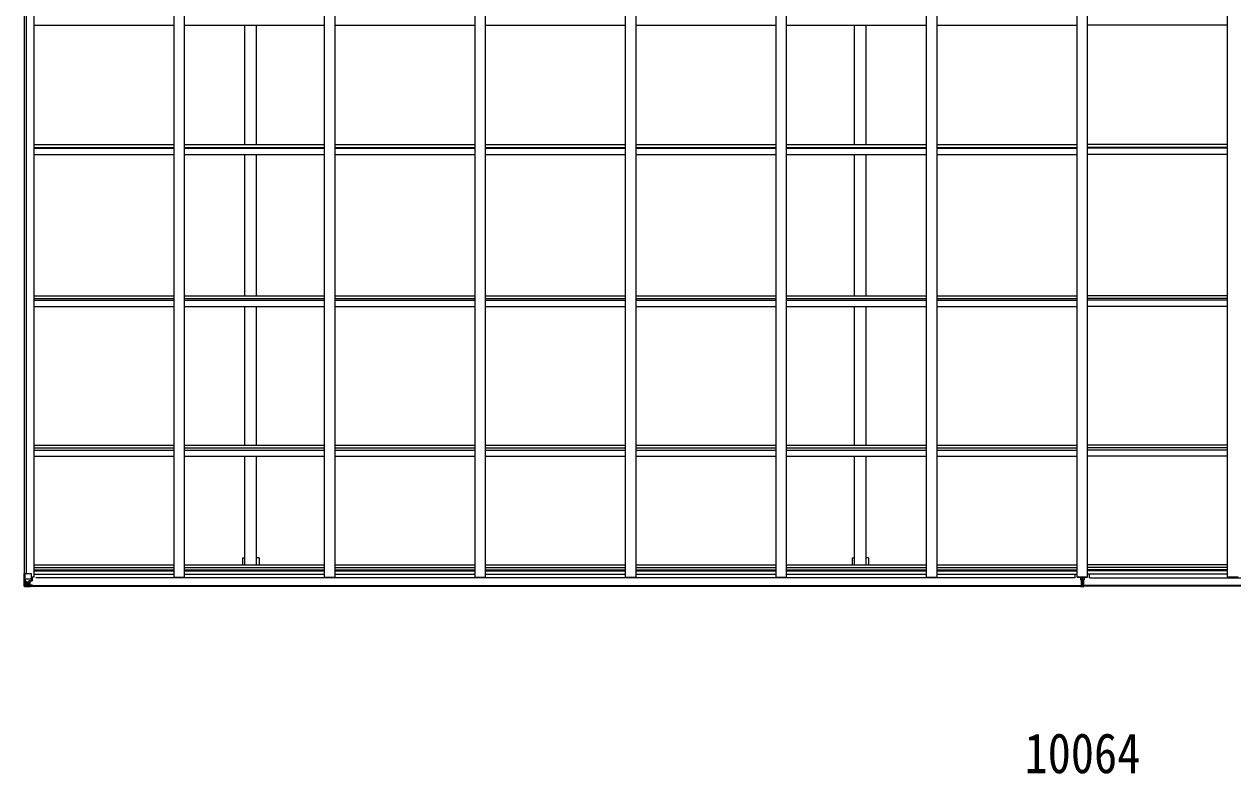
# Model space of a CAD drawing. Units: millimetres at full size, sheet at 1:40; details may follow other scales. Extents: x -11181 to 11305, y -7804 to 7716.
# Drawn here: x -535 to 5215, y 675 to 4240 of the extents above; entities that cross this region are included whole.
import ezdxf
from ezdxf.enums import TextEntityAlignment as Align

# ---------------------------------------------------------------- set-up
doc = ezdxf.new("R2010")
doc.units = ezdxf.units.MM
doc.header["$LTSCALE"] = 40
for name, color, linetype, lineweight in [('0-1_本体', 4, 'Continuous', 9), ('0-2_部品', 7, 'Continuous', 9), ('0-A_寸法', 6, 'Continuous', 9)]:
    doc.layers.add(name, color=color, linetype=linetype, lineweight=lineweight)
doc.styles.add('ＭＳ ゴシック', font='')
doc.styles.get('ＭＳ ゴシック').set_extended_font_data('MS Gothic')

msp = doc.modelspace()

# ---------------------------------------------------------------- linework, layer by layer
at = {"layer": '0-1_本体'}
for p, q in [((-487.74, 1609.48), (-487.74, 6916.5)), ((178.26, 1609.48), (178.26, 6916.5)), ((228.26, 1609.48), (228.26, 6916.5)), ((894.26, 1609.48), (894.26, 6916.5)), ((944.26, 1609.48), (944.26, 6916.5)), ((1610.26, 1609.48), (1610.26, 6916.5)), ((1660.26, 1609.48), (1660.26, 6916.5)), ((2326.26, 1609.48), (2326.26, 6916.5)), ((2376.26, 1609.48), (2376.26, 6916.5)), ((3042.26, 1609.48), (3042.26, 6916.5)), ((3092.26, 1609.48), (3092.26, 6916.5)), ((3758.26, 1609.48), (3758.26, 6916.5)), ((3808.26, 1609.48), (3808.26, 6916.5)), ((4474.26, 1609.48), (4474.26, 6916.5)), ((4524.26, 1609.48), (4524.26, 6916.5)), ((5190.26, 1609.48), (5190.26, 6916.5)), ((-532.74, 1627.94), (-532.74, 6898.04)), ((-522.92, 1627.94), (-522.92, 6898.04)), ((-487.74, 4234.99), (178.26, 4234.99)), ((228.26, 4234.99), (894.26, 4234.99)), ((515.76, 3667.47), (515.76, 4234.99)), ((570.76, 3667.47), (570.76, 4234.99)), ((944.26, 4234.99), (1610.26, 4234.99)), ((1660.26, 4234.99), (2326.26, 4234.99)), ((2376.26, 4234.99), (3042.26, 4234.99)), ((3092.26, 4234.99), (3758.26, 4234.99)), ((3415.76, 3667.47), (3415.76, 4234.99)), ((3470.76, 3667.47), (3470.76, 4234.99)), ((3808.26, 4234.99), (4474.26, 4234.99)), ((5190.26, 4234.99), (4524.26, 4234.99)), ((-487.74, 3667.47), (178.26, 3667.47)), ((-487.74, 3654.45), (178.26, 3654.45)), ((-487.74, 3650.58), (178.26, 3650.58)), ((228.26, 3667.47), (894.26, 3667.47)), ((228.26, 3654.45), (894.26, 3654.45)), ((228.26, 3650.58), (894.26, 3650.58)), ((944.26, 3667.47), (1610.26, 3667.47)), ((944.26, 3654.45), (1610.26, 3654.45)), ((944.26, 3650.58), (1610.26, 3650.58)), ((1660.26, 3667.47), (2326.26, 3667.47)), ((1660.26, 3654.45), (2326.26, 3654.45)), ((1660.26, 3650.58), (2326.26, 3650.58)), ((2376.26, 3667.47), (3042.26, 3667.47)), ((2376.26, 3654.45), (3042.26, 3654.45)), ((2376.26, 3650.58), (3042.26, 3650.58)), ((3092.26, 3667.47), (3758.26, 3667.47)), ((3092.26, 3654.45), (3758.26, 3654.45)), ((3092.26, 3650.58), (3758.26, 3650.58)), ((3808.26, 3667.47), (4474.26, 3667.47)), ((3808.26, 3654.45), (4474.26, 3654.45)), ((3808.26, 3650.58), (4474.26, 3650.58)), ((5190.26, 3667.47), (4524.26, 3667.47)), ((5190.26, 3654.45), (4524.26, 3654.45)), ((5190.26, 3650.58), (4524.26, 3650.58)), ((-487.74, 3620.7), (178.26, 3620.7)), ((228.26, 3620.7), (894.26, 3620.7)), ((515.76, 2948.17), (515.76, 3620.7)), ((570.76, 2948.17), (570.76, 3620.7)), ((944.26, 3620.7), (1610.26, 3620.7)), ((1660.26, 3620.7), (2326.26, 3620.7)), ((2376.26, 3620.7), (3042.26, 3620.7)), ((3092.26, 3620.7), (3758.26, 3620.7)), ((3415.76, 2948.17), (3415.76, 3620.7)), ((3470.76, 2948.17), (3470.76, 3620.7)), ((3808.26, 3620.7), (4474.26, 3620.7)), ((5190.26, 3620.7), (4524.26, 3620.7)), ((-487.76, 2935.25), (178.24, 2935.25)), ((-487.74, 2948.17), (178.26, 2948.17)), ((228.24, 2935.25), (894.24, 2935.25)), ((228.26, 2948.17), (894.26, 2948.17)), ((944.24, 2935.25), (1610.24, 2935.25)), ((944.26, 2948.17), (1610.26, 2948.17)), ((1660.24, 2935.25), (2326.24, 2935.25)), ((1660.26, 2948.17), (2326.26, 2948.17)), ((2376.24, 2935.25), (3042.24, 2935.25)), ((2376.26, 2948.17), (3042.26, 2948.17)), ((3092.24, 2935.25), (3758.24, 2935.25)), ((3092.26, 2948.17), (3758.26, 2948.17)), ((3808.24, 2935.25), (4474.24, 2935.25)), ((3808.26, 2948.17), (4474.26, 2948.17)), ((5190.26, 2948.17), (4524.26, 2948.17)), ((5190.28, 2935.25), (4524.28, 2935.25)), ((-487.74, 2926.93), (178.26, 2926.93)), ((-487.74, 2897.66), (178.26, 2897.66)), ((228.26, 2926.93), (894.26, 2926.93)), ((228.26, 2897.66), (894.26, 2897.66)), ((515.76, 2237.4), (515.76, 2897.66)), ((570.76, 2237.4), (570.76, 2897.66)), ((944.26, 2926.93), (1610.26, 2926.93)), ((944.26, 2897.66), (1610.26, 2897.66)), ((1660.26, 2926.93), (2326.26, 2926.93)), ((1660.26, 2897.66), (2326.26, 2897.66)), ((2376.26, 2926.93), (3042.26, 2926.93)), ((2376.26, 2897.66), (3042.26, 2897.66)), ((3092.26, 2926.93), (3758.26, 2926.93)), ((3092.26, 2897.66), (3758.26, 2897.66)), ((3415.76, 2237.4), (3415.76, 2897.66)), ((3470.76, 2237.4), (3470.76, 2897.66)), ((3808.26, 2926.93), (4474.26, 2926.93)), ((3808.26, 2897.66), (4474.26, 2897.66)), ((5190.26, 2926.93), (4524.26, 2926.93)), ((5190.26, 2897.66), (4524.26, 2897.66)), ((-487.74, 2237.4), (178.26, 2237.4)), ((-487.74, 2224.56), (178.26, 2224.56)), ((-487.74, 2214.4), (178.26, 2214.4)), ((-487.74, 2185.44), (178.26, 2185.44)), ((228.26, 2237.4), (894.26, 2237.4)), ((228.26, 2224.56), (894.26, 2224.56)), ((228.26, 2214.4), (894.26, 2214.4)), ((228.26, 2185.44), (894.26, 2185.44)), ((515.76, 1668.34), (515.76, 2185.44)), ((570.76, 1668.34), (570.76, 2185.44)), ((944.26, 2237.4), (1610.26, 2237.4)), ((944.26, 2224.56), (1610.26, 2224.56)), ((944.26, 2214.4), (1610.26, 2214.4)), ((944.26, 2185.44), (1610.26, 2185.44)), ((1660.26, 2237.4), (2326.26, 2237.4)), ((1660.26, 2224.56), (2326.26, 2224.56)), ((1660.26, 2214.4), (2326.26, 2214.4)), ((1660.26, 2185.44), (2326.26, 2185.44)), ((2376.26, 2237.4), (3042.26, 2237.4)), ((2376.26, 2224.56), (3042.26, 2224.56)), ((2376.26, 2214.4), (3042.26, 2214.4)), ((2376.26, 2185.44), (3042.26, 2185.44)), ((3092.26, 2237.4), (3758.26, 2237.4)), ((3092.26, 2224.56), (3758.26, 2224.56)), ((3092.26, 2214.4), (3758.26, 2214.4)), ((3092.26, 2185.44), (3758.26, 2185.44)), ((3415.76, 1668.34), (3415.76, 2185.44)), ((3470.76, 1668.34), (3470.76, 2185.44)), ((3808.26, 2237.4), (4474.26, 2237.4)), ((3808.26, 2224.56), (4474.26, 2224.56)), ((3808.26, 2214.4), (4474.26, 2214.4)), ((3808.26, 2185.44), (4474.26, 2185.44)), ((5190.26, 2237.4), (4524.26, 2237.4)), ((5190.26, 2224.56), (4524.26, 2224.56)), ((5190.26, 2214.4), (4524.26, 2214.4)), ((5190.26, 2185.44), (4524.26, 2185.44)), ((-487.74, 1668.34), (178.26, 1668.34)), ((228.26, 1668.34), (894.26, 1668.34)), ((503.76, 1701.17), (515.76, 1701.17)), ((503.76, 1701.17), (503.76, 1668.34)), ((582.76, 1701.17), (570.76, 1701.17)), ((582.76, 1701.17), (582.76, 1668.34)), ((944.26, 1668.34), (1610.26, 1668.34)), ((1660.26, 1668.34), (2326.26, 1668.34)), ((2376.26, 1668.34), (3042.26, 1668.34)), ((3092.26, 1668.34), (3758.26, 1668.34)), ((3403.76, 1701.17), (3415.76, 1701.17)), ((3403.76, 1701.17), (3403.76, 1668.34)), ((3482.76, 1701.17), (3470.76, 1701.17)), ((3482.76, 1701.17), (3482.76, 1668.34)), ((3808.26, 1668.34), (4474.26, 1668.34)), ((5190.26, 1668.34), (4524.26, 1668.34)), ((-487.74, 1655.51), (178.26, 1655.51)), ((-487.74, 1644.17), (178.26, 1644.17)), ((-487.74, 1640.38), (178.26, 1640.38)), ((-487.74, 1624.43), (178.26, 1624.43)), ((228.26, 1655.51), (894.26, 1655.51)), ((228.26, 1644.17), (894.26, 1644.17)), ((228.26, 1640.38), (894.26, 1640.38)), ((228.26, 1624.43), (894.26, 1624.43)), ((944.26, 1655.51), (1610.26, 1655.51)), ((944.26, 1644.17), (1610.26, 1644.17)), ((944.26, 1640.38), (1610.26, 1640.38)), ((944.26, 1624.43), (1610.26, 1624.43)), ((1660.26, 1655.51), (2326.26, 1655.51)), ((1660.26, 1644.17), (2326.26, 1644.17)), ((1660.26, 1640.38), (2326.26, 1640.38)), ((1660.26, 1624.43), (2326.26, 1624.43)), ((2376.26, 1655.51), (3042.26, 1655.51)), ((2376.26, 1644.17), (3042.26, 1644.17)), ((2376.26, 1640.38), (3042.26, 1640.38)), ((2376.26, 1624.43), (3042.26, 1624.43)), ((3092.26, 1655.51), (3758.26, 1655.51)), ((3092.26, 1644.17), (3758.26, 1644.17)), ((3092.26, 1640.38), (3758.26, 1640.38)), ((3092.26, 1624.43), (3758.26, 1624.43)), ((3808.26, 1655.51), (4474.26, 1655.51)), ((3808.26, 1644.17), (4474.26, 1644.17)), ((3808.26, 1640.38), (4474.26, 1640.38)), ((3808.26, 1624.43), (4474.26, 1624.43)), ((4465.26, 1606.15), (4465.26, 1624.43)), ((5190.26, 1655.51), (4524.26, 1655.51)), ((5190.26, 1644.17), (4524.26, 1644.17)), ((5190.26, 1640.38), (4524.26, 1640.38)), ((5190.26, 1624.43), (4524.26, 1624.43)), ((4533.26, 1606.15), (4533.26, 1624.43)), ((-511.24, 1569.6), (4492.76, 1569.6)), ((-511.24, 1567.17), (4492.76, 1567.17)), ((-487.74, 1609.48), (-500.74, 1609.48)), ((4465.26, 1606.15), (-478.74, 1606.15)), ((178.26, 1609.48), (228.26, 1609.48)), ((894.26, 1609.48), (944.26, 1609.48)), ((1610.26, 1609.48), (1660.26, 1609.48)), ((2326.26, 1609.48), (2376.26, 1609.48)), ((3042.26, 1609.48), (3092.26, 1609.48)), ((3758.26, 1609.48), (3808.26, 1609.48)), ((4474.26, 1609.48), (4524.26, 1609.48)), ((4524.26, 1609.48), (4474.26, 1609.48)), ((9509.76, 1569.6), (4505.76, 1569.6)), ((9509.76, 1567.17), (4505.76, 1567.17)), ((4533.26, 1606.15), (9477.26, 1606.15)), ((5240.26, 1609.48), (5190.26, 1609.48))]:
    msp.add_line(p, q, dxfattribs=at)
at = {"layer": '0-2_部品'}
for p, q in [((-531.9, 1627.94), (-501.74, 1627.94)), ((-531.9, 1627.94), (-531.9, 1567.36)), ((-500.74, 1626.94), (-500.74, 1593.84)), ((-534.74, 1567.23), (-534.74, 1567.27)), ((-533.8, 1566.27), (-533.8, 1566.24)), ((-533.8, 1566.23), (-533.8, 1566.23)), ((-524.83, 1565.85), (-532.76, 1566.32)), ((-531.9, 1567.29), (-531.9, 1567.36)), ((-531.35, 1601.06), (-524.74, 1601.27)), ((-531.35, 1601.06), (-527.21, 1588.98)), ((-527.93, 1570.73), (-530.66, 1567.06)), ((-524.74, 1587.74), (-527.07, 1587.71)), ((-527.07, 1587.71), (-527.07, 1574.24)), ((-527.07, 1574.24), (-524.74, 1574.18)), ((-524.74, 1601.27), (-500.74, 1601.27)), ((-524.74, 1587.74), (-512.74, 1587.74)), ((-524.74, 1587.74), (-524.74, 1587.74)), ((-524.74, 1574.18), (-512.74, 1574.18)), ((-512.74, 1565.06), (-524.74, 1565.84)), ((-519.26, 1581.38), (-519.26, 1582.34)), ((-513.74, 1574.18), (-512.74, 1574.18)), ((-512.74, 1591.04), (-512.74, 1564.94)), ((-511.24, 1587.74), (-512.74, 1587.74)), ((-511.24, 1574.18), (-512.74, 1574.18)), ((-511.24, 1570.65), (-512.74, 1570.65)), ((-512.74, 1565.83), (-506.24, 1565.43)), ((-506.24, 1564.54), (-512.74, 1564.94)), ((-501.57, 1593.59), (-511.91, 1591.93)), ((-511.91, 1591.3), (-501.57, 1592.95)), ((-511.91, 1591.93), (-511.91, 1591.3)), ((-507.24, 1584.14), (-511.24, 1584.14)), ((-507.24, 1575.94), (-511.24, 1575.94)), ((-510.74, 1571.01), (-511.24, 1571.01)), ((-506.24, 1566.35), (-511.24, 1566.44)), ((-511.13, 1572.31), (-507.24, 1572.31)), ((-510.75, 1572.1), (-510.75, 1571.94)), ((-510.75, 1571.94), (-510.74, 1571.94)), ((-500.74, 1571.85), (-510.74, 1571.94)), ((-510.74, 1569.98), (-510.74, 1571.94)), ((-502.74, 1570.01), (-510.74, 1570.01)), ((-502.74, 1569.98), (-510.74, 1569.98)), ((-507.24, 1592.04), (-507.24, 1572.08)), ((-506.24, 1566.35), (-506.24, 1567.17)), ((-506.24, 1565.94), (-506.24, 1566.35)), ((-506.24, 1565.94), (-506.24, 1565.43)), ((-506.24, 1565.43), (-506.24, 1564.54)), ((-501.57, 1592.95), (-501.57, 1593.59)), ((-501.29, 1593.03), (-497.24, 1593.06)), ((-501.24, 1566.74), (-501.24, 1567.17)), ((-500.94, 1566.74), (-501.24, 1566.74)), ((-500.94, 1566.74), (-499.25, 1567.17)), ((-496.24, 1604.94), (-500.74, 1604.94)), ((-500.74, 1571.85), (-500.74, 1570.24)), ((-500.74, 1570.24), (-495.74, 1570.24)), ((-497.24, 1594.8), (-496.24, 1594.79)), ((-496.24, 1593.07), (-497.24, 1593.06)), ((-496.24, 1609.48), (-496.24, 1593.07)), ((-495.74, 1569.6), (-495.74, 1570.24)), ((-495.74, 1570.24), (-494.74, 1570.24)), ((-494.74, 1571.92), (-494.74, 1571.81)), ((-494.74, 1570.24), (-494.74, 1571.81)), ((-494.74, 1570.24), (-494.74, 1569.6)), ((4490.76, 1609.48), (4490.76, 1598.59)), ((4490.76, 1598.09), (4497.76, 1598.15)), ((4490.76, 1596.71), (4497.76, 1596.65)), ((4492.76, 1570.15), (4492.76, 1568.65)), ((4497.76, 1568.35), (4492.76, 1568.65)), ((4492.76, 1568.65), (4492.76, 1565.65)), ((4492.76, 1565.65), (4497.6, 1565.35)), ((4493.76, 1596.69), (4493.76, 1584.82)), ((4493.76, 1584.82), (4497.76, 1584.85)), ((4493.76, 1584.82), (4493.76, 1576.58)), ((4493.76, 1576.58), (4497.76, 1576.65)), ((4493.76, 1576.58), (4493.76, 1572.98)), ((4493.76, 1572.98), (4497.76, 1573.05)), ((4493.76, 1572.98), (4493.76, 1571.15)), ((4493.76, 1571.15), (4497.76, 1571.15)), ((4497.6, 1565.35), (4499.26, 1565.25)), ((4497.76, 1605.65), (4497.76, 1609.48)), ((4497.76, 1605.65), (4500.76, 1605.65)), ((4497.76, 1605.65), (4497.76, 1598.58)), ((4497.76, 1598.58), (4500.76, 1598.58)), ((4497.76, 1598.58), (4497.76, 1588.94)), ((4497.76, 1588.94), (4500.76, 1588.94)), ((4497.76, 1588.94), (4497.76, 1581.87)), ((4497.76, 1581.87), (4500.76, 1581.87)), ((4497.76, 1571.15), (4497.76, 1581.87)), ((4497.76, 1571.15), (4497.76, 1568.35)), ((4499.26, 1568.26), (4497.76, 1568.35)), ((4505.76, 1568.66), (4499.26, 1568.26)), ((4499.26, 1565.25), (4499.26, 1568.26)), ((4500.76, 1605.65), (4500.76, 1609.48)), ((4500.76, 1605.65), (4500.76, 1598.58)), ((4500.76, 1598.58), (4500.76, 1588.94)), ((4507.76, 1597.21), (4500.76, 1597.15)), ((4500.76, 1588.94), (4500.76, 1581.87)), ((4500.76, 1571.15), (4500.76, 1581.87)), ((4500.76, 1573.05), (4504.76, 1573.05)), ((4500.76, 1571.15), (4504.76, 1571.15)), ((4504.76, 1596.69), (4504.76, 1584.85)), ((4504.76, 1573.05), (4504.76, 1571.15)), ((4505.76, 1570.15), (4505.76, 1568.66)), ((4507.76, 1609.48), (4507.76, 1598.59)), ((4507.76, 1598.09), (4507.76, 1597.21))]:
    msp.add_line(p, q, dxfattribs=at)
for points in [[(-534.74, 1567.27), (-534.74, 1627.94), (-531.9, 1627.94)], [(-533.8, 1566.23), (-524.74, 1565.68), (-512.74, 1564.94)], [(-521.18, 1580.42), (-522.14, 1580.42), (-522.14, 1579.46), (-521.18, 1579.46)], [(-519.26, 1582.34), (-520.22, 1582.34), (-520.22, 1581.38)], [(-520.22, 1578.5), (-520.22, 1577.54), (-519.26, 1577.54), (-519.26, 1578.5)], [(-518.3, 1579.46), (-517.34, 1579.46), (-517.34, 1580.42), (-518.3, 1580.42)], [(-506.24, 1565.94), (-511.24, 1565.94), (-511.24, 1591.41)], [(-495.74, 1571.97), (-510.74, 1572.1), (-510.75, 1572.1)], [(-510.74, 1571.01), (-502.74, 1571.01), (-502.74, 1569.6)], [(-497.24, 1593.06), (-497.24, 1594.8), (-500.74, 1594.82)], [(-500.74, 1571.85), (-500.74, 1571.86), (-494.74, 1571.81)], [(4497.76, 1598.65), (4490.76, 1598.59), (4490.76, 1598.09), (4490.76, 1597.21)], [(4497.76, 1597.15), (4490.76, 1597.21), (4490.76, 1596.71)], [(4499.26, 1565.25), (4505.76, 1565.65), (4505.76, 1568.66)], [(4500.76, 1598.15), (4507.76, 1598.09), (4507.76, 1598.59), (4500.76, 1598.65)], [(4500.76, 1596.65), (4507.76, 1596.71), (4507.76, 1597.21)], [(4500.76, 1584.85), (4504.76, 1584.85), (4504.76, 1576.65)], [(4500.76, 1576.65), (4504.76, 1576.65), (4504.76, 1573.05)]]:
    msp.add_lwpolyline(points, dxfattribs=at)
msp.add_circle((-519.74, 1579.94), 5.3, dxfattribs=at)
for centre, radius, start, end in [((-501.74, 1626.94), 1, 0, 90), ((-533.74, 1567.27), 0.999, 180.04917, 266.5576), ((-533.74, 1567.23), 0.999, 180.04917, 266.5576), ((-533.74, 1567.23), 1, 179.99921, 266.49983), ((-532.59, 1553.62), 12.7, 84.89689, 90.75534), ((-530.61, 1567.23), 1.28, 177.54105, 228.82169), ((-521.18, 1581.38), 0.96, 270, 0), ((-521.18, 1578.5), 0.96, 0, 90), ((-518.3, 1581.38), 0.96, 180, 270), ((-518.3, 1578.5), 0.96, 90, 180), ((-511.81, 1591), 0.937, 96.73234, 177.67791), ((-511.81, 1590.37), 0.937, 96.73234, 177.67791), ((-510.73, 1572.61), 0.513, 178.95293, 268.11972), ((-510.74, 1572.44), 0.5, 179.95536, 269.47105), ((-510.74, 1569.51), 0.5, 89.99891, 179.99891), ((-510.74, 1569.48), 0.5, 90.00309, 180.00198), ((-501.68, 1594.52), 0.937, 276.73234, 357.67791), ((-501.68, 1593.88), 0.937, 276.73234, 357.67791), ((-495.6, 1564.28), 7.69, 83.56574, 91.03001), ((4493.76, 1570.15), 1, 90, 180), ((4504.76, 1570.15), 1, 0, 90)]:
    msp.add_arc(centre, radius, start, end, dxfattribs=at)
for centre, major_axis, ratio, start_param, end_param in [((-531.8, 1566.15), (2, -0.12), 0.060933, 2.0712557, 3.1453404), ((-332.8, 1553.92), (201, -12.36), 0.060933, 3.1453404, 3.145839), ((-530.63, 1598.71), (0.85, -2.32), 0.403757, 3.0087805, 3.9744392), ((-531.61, 1569.25), (-0.02, -3), 0.466854, 0.125683, 0.7596956), ((-529.94, 1574.32), (0.03, -5), 0.573921, 0.7672717, 1.551125), ((-528.48, 1587.69), (0, -3), 0.468246, 1.5772882, 2.0127935), ((-606.49, 1574.18), (81.75, 0), 0.061163, 6.2824128, 6.2831853), ((4497.79, 1568.35), (0.18, 2.99), 0.008711, 1.5718618, 3.1415927), ((4325.89, 1578.86), (171.87, -10.52), 0.017422, 0.0000005, 0.0010659)]:
    msp.add_ellipse(centre, major_axis=major_axis, ratio=ratio, start_param=start_param, end_param=end_param, dxfattribs=at)

# ---------------------------------------------------------------- texts
at = {"layer": '0-A_寸法', "color": 7, "style": 'ＭＳ ゴシック', "width": 0.85}
msp.add_text('10064', height=190.6, dxfattribs=at).set_placement((4224.26, 620.45), align=Align.BOTTOM_LEFT)

doc.saveas('drawing.dxf')
